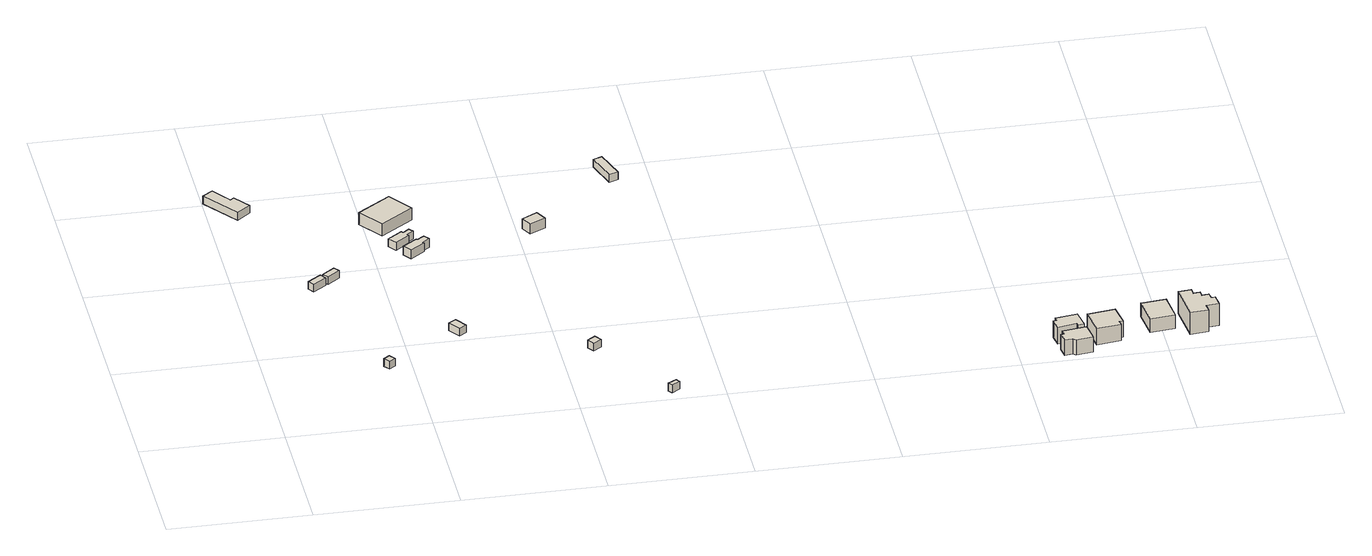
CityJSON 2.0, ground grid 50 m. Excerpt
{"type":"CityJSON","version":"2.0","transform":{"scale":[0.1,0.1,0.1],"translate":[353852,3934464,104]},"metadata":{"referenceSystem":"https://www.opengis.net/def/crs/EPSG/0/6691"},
"CityObjects":{
"building1":{"type":"Building","attributes":{"usage":"452","storeysAboveGround":1,"BuildingIDAttribute.prefecture":"14","BuildingIDAttribute.city":"14153","BuildingDetailAttribute.totalFloorArea":81.99,"BuildingDetailAttribute.buildingFootprintArea":81.99,"BuildingDetailAttribute.buildingStructureType":"610","BuildingDetailAttribute.buildingStructureOrgType":"2","BuildingDetailAttribute.orgUsage":"193","BuildingDetailAttribute.surveyYear":2015},"geometry":[{"type":"Solid","lod":"1","boundaries":[[[[0,1,2,3,4,5]],[[4,6,7,5]],[[3,8,6,4]],[[2,9,8,3]],[[1,10,9,2]],[[0,11,10,1]],[[5,7,11,0]],[[6,8,9,10,11,7]]]]}]},
"building2":{"type":"Building","attributes":{"BuildingIDAttribute.prefecture":"14","BuildingIDAttribute.city":"14153","BuildingDetailAttribute.surveyYear":2015},"geometry":[{"type":"Solid","lod":"1","boundaries":[[[[12,13,14,15]],[[14,16,17,15]],[[13,18,16,14]],[[12,19,18,13]],[[15,17,19,12]],[[16,18,19,17]]]]}]},
"building3":{"type":"Building","attributes":{"BuildingIDAttribute.prefecture":"14","BuildingIDAttribute.city":"14153","BuildingDetailAttribute.surveyYear":2015},"geometry":[{"type":"Solid","lod":"1","boundaries":[[[[20,21,22,23]],[[22,24,25,23]],[[21,26,24,22]],[[20,27,26,21]],[[23,25,27,20]],[[24,26,27,25]]]]}]},
"building4":{"type":"Building","attributes":{"BuildingIDAttribute.prefecture":"14","BuildingIDAttribute.city":"14153","BuildingDetailAttribute.surveyYear":2015},"geometry":[{"type":"Solid","lod":"1","boundaries":[[[[28,29,30,31]],[[30,32,33,31]],[[29,34,32,30]],[[28,35,34,29]],[[31,33,35,28]],[[32,34,35,33]]]]}]},
"building5":{"type":"Building","attributes":{"BuildingIDAttribute.prefecture":"14","BuildingIDAttribute.city":"14153","BuildingDetailAttribute.surveyYear":2015},"geometry":[{"type":"Solid","lod":"1","boundaries":[[[[36,37,38,39]],[[38,40,41,39]],[[37,42,40,38]],[[36,43,42,37]],[[39,41,43,36]],[[40,42,43,41]]]]}]},
"building6":{"type":"Building","attributes":{"measuredHeight":4.8,"BuildingIDAttribute.prefecture":"14","BuildingIDAttribute.city":"14153","BuildingDetailAttribute.surveyYear":2015},"geometry":[{"type":"Solid","lod":"1","boundaries":[[[[44,45,46,47,48,49,50,51]],[[50,52,53,51]],[[49,54,52,50]],[[48,55,54,49]],[[47,56,55,48]],[[46,57,56,47]],[[45,58,57,46]],[[44,59,58,45]],[[51,53,59,44]],[[52,54,55,56,57,58,59,53]]]]}]},
"building7":{"type":"Building","attributes":{"usage":"452","measuredHeight":5.6,"storeysAboveGround":1,"BuildingIDAttribute.prefecture":"14","BuildingIDAttribute.city":"14153","BuildingDetailAttribute.totalFloorArea":153.41,"BuildingDetailAttribute.buildingFootprintArea":153.41,"BuildingDetailAttribute.buildingStructureType":"610","BuildingDetailAttribute.buildingStructureOrgType":"2","BuildingDetailAttribute.orgUsage":"193","BuildingDetailAttribute.surveyYear":2015},"geometry":[{"type":"Solid","lod":"1","boundaries":[[[[60,61,62,63]],[[62,64,65,63]],[[61,66,64,62]],[[60,67,66,61]],[[63,65,67,60]],[[64,66,67,65]]]]}]},
"building8":{"type":"Building","attributes":{"measuredHeight":5.1,"BuildingIDAttribute.prefecture":"14","BuildingIDAttribute.city":"14153","BuildingDetailAttribute.surveyYear":2015},"geometry":[{"type":"Solid","lod":"1","boundaries":[[[[68,69,70,71,72,73,74,75]],[[74,76,77,75]],[[73,78,76,74]],[[72,79,78,73]],[[71,80,79,72]],[[70,81,80,71]],[[69,82,81,70]],[[68,83,82,69]],[[75,77,83,68]],[[76,78,79,80,81,82,83,77]]]]}]},
"building9":{"type":"Building","attributes":{"BuildingIDAttribute.prefecture":"14","BuildingIDAttribute.city":"14153","BuildingDetailAttribute.surveyYear":2015},"geometry":[{"type":"Solid","lod":"1","boundaries":[[[[84,85,86,87]],[[86,88,89,87]],[[85,90,88,86]],[[84,91,90,85]],[[87,89,91,84]],[[88,90,91,89]]]]}]},
"building10":{"type":"Building","attributes":{"BuildingIDAttribute.prefecture":"14","BuildingIDAttribute.city":"14153","BuildingDetailAttribute.surveyYear":2015},"geometry":[{"type":"Solid","lod":"1","boundaries":[[[[92,93,94,95]],[[94,96,97,95]],[[93,98,96,94]],[[92,99,98,93]],[[95,97,99,92]],[[96,98,99,97]]]]}]},
"building11":{"type":"Building","attributes":{"usage":"452","measuredHeight":10.7,"storeysAboveGround":1,"BuildingIDAttribute.prefecture":"14","BuildingIDAttribute.city":"14153","BuildingDetailAttribute.totalFloorArea":27.82,"BuildingDetailAttribute.buildingFootprintArea":27.82,"BuildingDetailAttribute.buildingStructureType":"610","BuildingDetailAttribute.buildingStructureOrgType":"2","BuildingDetailAttribute.orgUsage":"193","BuildingDetailAttribute.surveyYear":2015},"geometry":[{"type":"Solid","lod":"1","boundaries":[[[[100,101,102,103]],[[102,104,105,103]],[[101,106,104,102]],[[100,107,106,101]],[[103,105,107,100]],[[104,106,107,105]]]]}]},
"building12":{"type":"Building","attributes":{"BuildingIDAttribute.prefecture":"14","BuildingIDAttribute.city":"14153","BuildingDetailAttribute.surveyYear":2015},"geometry":[{"type":"Solid","lod":"1","boundaries":[[[[108,109,110,111]],[[110,112,113,111]],[[109,114,112,110]],[[108,115,114,109]],[[111,113,115,108]],[[112,114,115,113]]]]}]},
"building13":{"type":"Building","attributes":{"usage":"411","measuredHeight":6.6,"storeysAboveGround":2,"BuildingIDAttribute.prefecture":"14","BuildingIDAttribute.city":"14153","BuildingDetailAttribute.totalFloorArea":78.03,"BuildingDetailAttribute.buildingFootprintArea":39.02,"BuildingDetailAttribute.buildingStructureType":"601","BuildingDetailAttribute.buildingStructureOrgType":"1","BuildingDetailAttribute.orgUsage":"10","BuildingDetailAttribute.surveyYear":2015},"geometry":[{"type":"Solid","lod":"1","boundaries":[[[[116,117,118,119,120,121,122,123]],[[122,124,125,123]],[[121,126,124,122]],[[120,127,126,121]],[[119,128,127,120]],[[118,129,128,119]],[[117,130,129,118]],[[116,131,130,117]],[[123,125,131,116]],[[124,126,127,128,129,130,131,125]]]]}]},
"building14":{"type":"Building","attributes":{"usage":"411","measuredHeight":6.9,"storeysAboveGround":2,"BuildingIDAttribute.prefecture":"14","BuildingIDAttribute.city":"14153","BuildingDetailAttribute.totalFloorArea":84.32,"BuildingDetailAttribute.buildingFootprintArea":42.16,"BuildingDetailAttribute.buildingStructureType":"601","BuildingDetailAttribute.buildingStructureOrgType":"1","BuildingDetailAttribute.orgUsage":"10","BuildingDetailAttribute.surveyYear":2015},"geometry":[{"type":"Solid","lod":"1","boundaries":[[[[132,133,134,135,136,137,138,139]],[[138,140,141,139]],[[137,142,140,138]],[[136,143,142,137]],[[135,144,143,136]],[[134,145,144,135]],[[133,146,145,134]],[[132,147,146,133]],[[139,141,147,132]],[[140,142,143,144,145,146,147,141]]]]}]},
"building15":{"type":"Building","attributes":{"usage":"411","measuredHeight":7.3,"storeysAboveGround":2,"BuildingIDAttribute.prefecture":"14","BuildingIDAttribute.city":"14153","BuildingDetailAttribute.totalFloorArea":166.46,"BuildingDetailAttribute.buildingFootprintArea":83.23,"BuildingDetailAttribute.buildingStructureType":"601","BuildingDetailAttribute.buildingStructureOrgType":"1","BuildingDetailAttribute.orgUsage":"10","BuildingDetailAttribute.surveyYear":2015},"geometry":[{"type":"Solid","lod":"1","boundaries":[[[[148,149,150,151,152,153]],[[152,154,155,153]],[[151,156,154,152]],[[150,157,156,151]],[[149,158,157,150]],[[148,159,158,149]],[[153,155,159,148]],[[154,156,157,158,159,155]]]]}]},
"building16":{"type":"Building","attributes":{"usage":"411","measuredHeight":6.1,"storeysAboveGround":2,"BuildingIDAttribute.prefecture":"14","BuildingIDAttribute.city":"14153","BuildingDetailAttribute.totalFloorArea":155.18,"BuildingDetailAttribute.buildingFootprintArea":77.59,"BuildingDetailAttribute.buildingStructureType":"601","BuildingDetailAttribute.buildingStructureOrgType":"1","BuildingDetailAttribute.orgUsage":"10","BuildingDetailAttribute.surveyYear":2015},"geometry":[{"type":"Solid","lod":"1","boundaries":[[[[160,161,162,163]],[[162,164,165,163]],[[161,166,164,162]],[[160,167,166,161]],[[163,165,167,160]],[[164,166,167,165]]]]}]},
"building17":{"type":"Building","attributes":{"usage":"411","measuredHeight":9,"storeysAboveGround":2,"BuildingIDAttribute.prefecture":"14","BuildingIDAttribute.city":"14153","BuildingDetailAttribute.totalFloorArea":191.09,"BuildingDetailAttribute.buildingFootprintArea":95.55,"BuildingDetailAttribute.buildingStructureType":"601","BuildingDetailAttribute.buildingStructureOrgType":"1","BuildingDetailAttribute.orgUsage":"10","BuildingDetailAttribute.surveyYear":2015},"geometry":[{"type":"Solid","lod":"1","boundaries":[[[[168,169,170,171,172,173,174,175,176,177,178,179]],[[178,180,181,179]],[[177,182,180,178]],[[176,183,182,177]],[[175,184,183,176]],[[174,185,184,175]],[[173,186,185,174]],[[172,187,186,173]],[[171,188,187,172]],[[170,189,188,171]],[[169,190,189,170]],[[168,191,190,169]],[[179,181,191,168]],[[180,182,183,184,185,186,187,188,189,190,191,181]]]]}]}
},
"vertices":[
[3,1508,7],[39,1535,7],[89,1468,7],[102,1478,7],[146,1420,7],[97,1383,7],[146,1420,37],[97,1383,37],[102,1478,37],[89,1468,37],[39,1535,37],[3,1508,37],
[283,878,47],[297,857,47],[251,823,47],[236,844,47],[251,823,77],[236,844,77],[297,857,77],[283,878,77],
[443,381,3],[422,364,3],[406,385,3],[427,401,3],[406,385,33],[427,401,33],[422,364,33],[443,381,33],
[336,916,45],[351,897,45],[307,864,45],[292,884,45],[307,864,75],[292,884,75],[351,897,75],[336,916,75],
[715,545,3],[690,527,3],[661,569,3],[687,586,3],[661,569,33],[687,586,33],[690,527,33],[715,545,33],
[599,1098,47],[604,1091,47],[627,1108,47],[639,1093,47],[616,1076,47],[620,1070,47],[569,1032,47],[548,1061,47],[569,1032,78],[548,1061,78],[620,1070,78],[616,1076,78],[639,1093,78],[627,1108,78],[604,1091,78],[599,1098,78],
[541,1132,46],[478,1219,46],[595,1302,46],[657,1215,46],[595,1302,93],[657,1215,93],[478,1219,93],[541,1132,93],
[639,1039,46],[642,1035,46],[667,1053,46],[682,1033,46],[656,1014,46],[660,1009,46],[610,972,46],[588,1002,46],[610,972,80],[588,1002,80],[660,1009,80],[656,1014,80],[682,1033,80],[667,1053,80],[642,1035,80],[639,1039,80],
[1141,370,4],[1112,350,4],[1095,374,4],[1124,394,4],[1095,374,34],[1124,394,34],[1112,350,34],[1141,370,34],
[1319,40,4],[1309,55,4],[1339,73,4],[1348,58,4],[1339,73,34],[1348,58,34],[1309,55,34],[1319,40,34],
[1065,1132,40],[1086,1093,40],[1031,1063,40],[1010,1102,40],[1031,1063,79],[1010,1102,79],[1086,1093,79],[1065,1132,79],
[1354,1358,28],[1319,1464,28],[1351,1475,28],[1386,1369,28],[1351,1475,58],[1386,1369,58],[1319,1464,58],[1354,1358,58],
[2734,82,18],[2744,12,18],[2684,4,18],[2674,14,18],[2646,10,18],[2640,49,18],[2652,50,18],[2649,70,18],[2652,50,77],[2649,70,77],[2640,49,77],[2646,10,77],[2674,14,77],[2684,4,77],[2744,12,77],[2734,82,77],
[2718,162,15],[2729,95,15],[2705,92,15],[2704,101,15],[2638,90,15],[2631,133,15],[2643,135,15],[2640,150,15],[2643,135,80],[2640,150,80],[2631,133,80],[2638,90,80],[2704,101,80],[2705,92,80],[2729,95,80],[2718,162,80],
[2766,67,11],[2752,164,11],[2849,178,11],[2861,100,11],[2848,98,11],[2851,79,11],[2848,98,74],[2851,79,74],[2861,100,74],[2849,178,74],[2752,164,74],[2766,67,74],
[3043,122,10],[2956,112,10],[2944,217,10],[3031,227,10],[2944,217,63],[3031,227,63],[2956,112,63],[3043,122,63],
[3071,220,7],[3116,225,7],[3119,201,7],[3142,204,7],[3144,183,7],[3169,186,7],[3172,163,7],[3186,165,7],[3191,120,7],[3146,115,7],[3149,88,7],[3086,81,7],[3149,88,92],[3086,81,92],[3146,115,92],[3191,120,92],[3186,165,92],[3172,163,92],[3169,186,92],[3144,183,92],[3142,204,92],[3119,201,92],[3116,225,92],[3071,220,92]
]}
